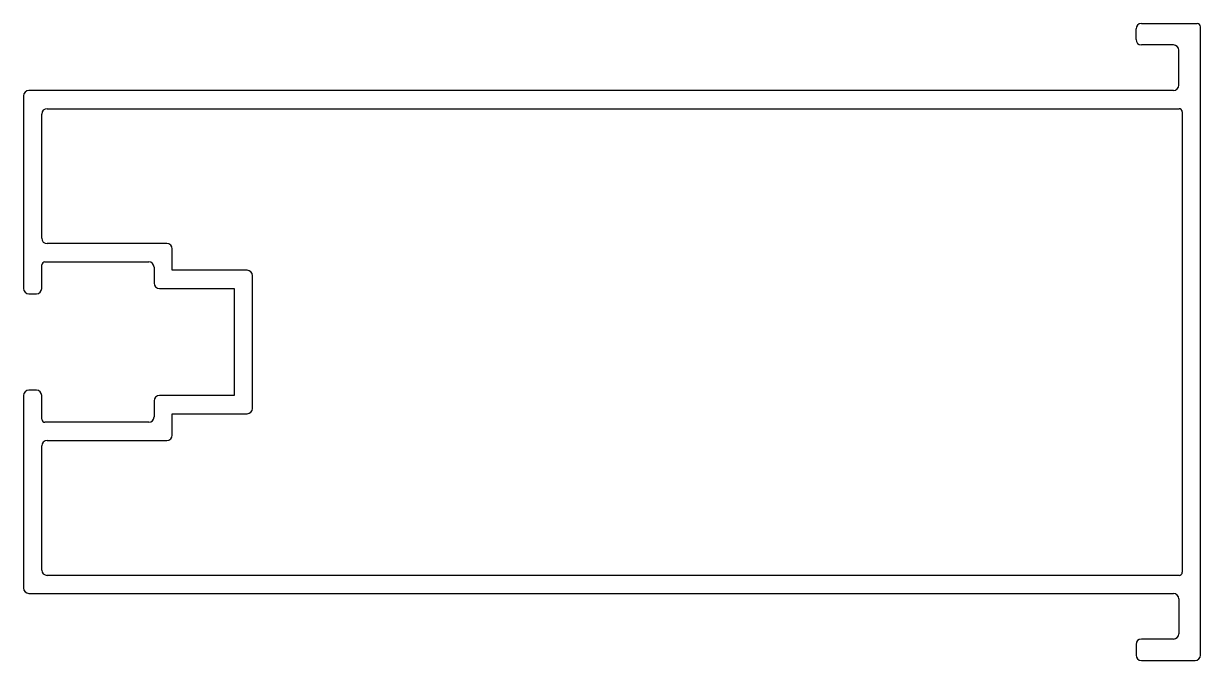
# Model space of a CAD drawing. Extents: x 2337 to 2447, y 1987 to 2046.
import ezdxf

# ---------------------------------------------------------------- set-up
doc = ezdxf.new("R2010")
doc.units = 0
doc.layers.get('0').update_dxf_attribs({"linetype": 'CONTINUOUS'})

msp = doc.modelspace()

# ---------------------------------------------------------------- linework, layer by layer
for p, q in [((2440.71, 2044.74), (2440.71, 2045.74)), ((2441.21, 2046.24), (2446.43, 2046.24)), ((2446.73, 1987.23), (2446.73, 2045.94)), ((2444.21, 2044.24), (2441.21, 2044.24)), ((2444.71, 2040.48), (2444.71, 2043.74)), ((2444.21, 2039.98), (2337.22, 2039.98)), ((2336.72, 2039.48), (2336.72, 2021.48)), ((2338.42, 2026.18), (2338.42, 2037.78)), ((2338.92, 2038.28), (2444.73, 2038.28)), ((2445.03, 2037.98), (2445.03, 1994.98)), ((2350.12, 2025.68), (2338.92, 2025.68)), ((2350.62, 2023.18), (2350.62, 2025.18)), ((2338.42, 2021.48), (2338.42, 2023.68)), ((2338.72, 2023.98), (2348.42, 2023.98)), ((2348.92, 2023.48), (2348.92, 2021.98)), ((2357.62, 2023.18), (2350.62, 2023.18)), ((2358.12, 2010.28), (2358.12, 2022.68)), ((2337.22, 2020.98), (2337.92, 2020.98)), ((2349.42, 2021.48), (2356.42, 2021.48)), ((2356.42, 2021.48), (2356.42, 2011.48)), ((2336.72, 2011.48), (2336.72, 1993.5)), ((2337.92, 2011.98), (2337.22, 2011.98)), ((2338.42, 2009.28), (2338.42, 2011.48)), ((2356.42, 2011.48), (2349.42, 2011.48)), ((2348.92, 2010.98), (2348.92, 2009.48)), ((2348.42, 2008.98), (2338.72, 2008.98)), ((2350.62, 2007.78), (2350.62, 2009.78)), ((2350.62, 2009.78), (2357.62, 2009.78)), ((2338.42, 1995.18), (2338.42, 2006.78)), ((2338.92, 2007.28), (2350.12, 2007.28)), ((2444.73, 1994.68), (2338.92, 1994.68)), ((2337.22, 1993), (2444.21, 1992.98)), ((2444.71, 1992.48), (2444.71, 1989.23)), ((2440.71, 1988.23), (2440.71, 1987.23)), ((2444.21, 1988.73), (2441.21, 1988.73)), ((2441.21, 1986.73), (2446.23, 1986.73))]:
    msp.add_line(p, q)
for centre, radius, start, end in [((2441.21, 2045.74), 0.5, 90, 180), ((2446.43, 2045.94), 0.3, 0, 90), ((2441.21, 2044.74), 0.5, 180, 270), ((2444.21, 2043.74), 0.5, 0, 90), ((2337.22, 2039.48), 0.5, 90, 180), ((2444.21, 2040.48), 0.5, 270, 0), ((2338.92, 2037.78), 0.5, 90, 180), ((2444.73, 2037.98), 0.3, 0, 90), ((2338.92, 2026.18), 0.5, 180, 270), ((2350.12, 2025.18), 0.5, 0, 90), ((2338.72, 2023.68), 0.3, 90, 180), ((2348.42, 2023.48), 0.5, 0, 90), ((2357.62, 2022.68), 0.5, 0, 90), ((2337.22, 2021.48), 0.5, 180, 270), ((2337.92, 2021.48), 0.5, 270, 360), ((2349.42, 2021.98), 0.5, 180, 270), ((2337.22, 2011.48), 0.5, 90, 180), ((2337.92, 2011.48), 0.5, 0, 90), ((2349.42, 2010.98), 0.5, 90, 180), ((2357.62, 2010.28), 0.5, 270, 360), ((2338.72, 2009.28), 0.3, 180, 270), ((2348.42, 2009.48), 0.5, 270, 360), ((2350.12, 2007.78), 0.5, 270, 360), ((2338.92, 2006.78), 0.5, 90, 180), ((2338.92, 1995.18), 0.5, 180, 270), ((2444.73, 1994.98), 0.3, 270, 0), ((2337.22, 1993.5), 0.5, 180, 269.9861), ((2444.21, 1992.48), 0.5, 0, 89.9861), ((2444.21, 1989.23), 0.5, 270, 360), ((2441.21, 1988.23), 0.5, 90, 180), ((2441.21, 1987.23), 0.5, 180, 270), ((2446.23, 1987.23), 0.5, 270, 360)]:
    msp.add_arc(centre, radius, start, end)

doc.saveas('drawing.dxf')
